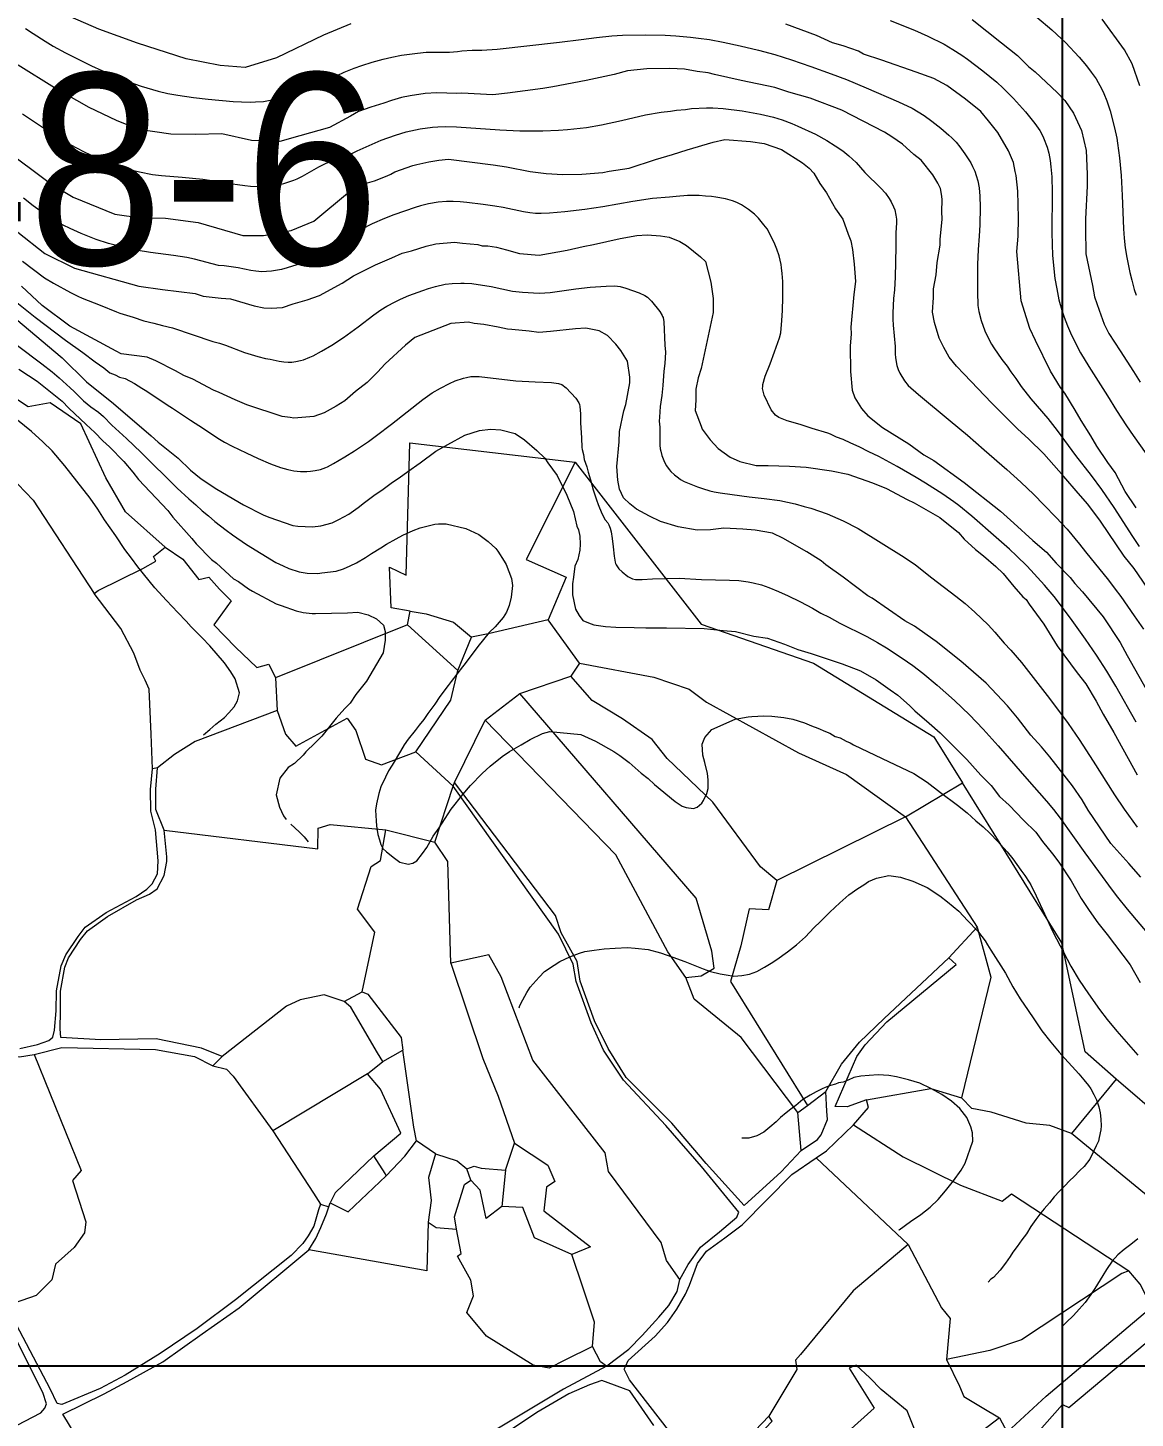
# Model space of a CAD drawing. Header units: metres. Extents: x 548946 to 557077, y 1838800 to 1845419.
# Drawn here: x 550568 to 551030, y 1842978 to 1843559 of the extents above; entities that cross this region are included whole.
import ezdxf
from ezdxf.enums import TextEntityAlignment as Align

# ---------------------------------------------------------------- set-up
doc = ezdxf.new("R2010")
doc.units = ezdxf.units.M
doc.header["$LTSCALE"] = 28
for name, color, linetype, lineweight in [('1', 7, 'Continuous', 13), ('10', 7, 'Continuous', 13), ('2', 7, 'Continuous', 13), ('55', 7, 'Continuous', 35), ('60', 7, 'Continuous', 25)]:
    doc.layers.add(name, color=color, linetype=linetype, lineweight=lineweight)

msp = doc.modelspace()

# ---------------------------------------------------------------- linework, layer by layer
at = {"layer": '1'}
for points in [[(550702.81, 1843560.65), (550691.33, 1843555.97), (550671.65, 1843546.38), (550658.66, 1843542.42), (550648.19, 1843543.19), (550633.96, 1843545.95), (550613.69, 1843552.5), (550597.52, 1843558.39), (550579.28, 1843566.36)], [(550903.94, 1843552.76), (550897.24, 1843555.81), (550884.51, 1843560.45)], [(550962.28, 1843562.49), (550974.58, 1843552.72), (550981.29, 1843547.38), (550985.87, 1843542.83), (550988.67, 1843540.61), (550997.79, 1843532), (551000.98, 1843528.55), (551004.62, 1843523.38), (551007.99, 1843516.14), (551009.96, 1843507.73), (551010.33, 1843497.86), (551010.4, 1843492.79), (551009.67, 1843479.23), (551009.63, 1843475.16), (551009.83, 1843464.52), (551012.6, 1843451.37), (551013.4, 1843446.63), (551015.31, 1843441), (551017.51, 1843435.16), (551019.47, 1843431.32), (551024.12, 1843423.97), (551029.67, 1843415.46), (551032.47, 1843410.95)], [(550989.32, 1843563.36), (550995.58, 1843558.1), (550999.69, 1843554.4), (551001.37, 1843552.78), (551007, 1843546.75), (551010.08, 1843543.04), (551012.09, 1843540.47), (551014.08, 1843537.63)], [(551032.29, 1843534.67), (551029.19, 1843543.97), (551026, 1843549.71), (551016.64, 1843562.61)], [(550566.78, 1843558.73), (550570.01, 1843556.63), (550575.11, 1843553.36), (550578.42, 1843551.34), (550583.53, 1843548.54), (550594.36, 1843543.1), (550598.77, 1843541.1), (550605.8, 1843538.08), (550609.96, 1843536.41), (550615.22, 1843534.59), (550622.2, 1843532.56), (550626.37, 1843531.58), (550630.46, 1843530.8), (550637, 1843529.87), (550643.11, 1843529.2), (550653.53, 1843528.23), (550657.13, 1843528.03), (550660.68, 1843527.97), (550662.92, 1843528.01), (550666.29, 1843528.26), (550668.39, 1843528.57), (550671.46, 1843529.15), (550673.28, 1843529.54), (550676.07, 1843530.32), (550685.69, 1843533.93), (550694.17, 1843537.65), (550699.9, 1843540.39), (550704.21, 1843542.13), (550707.31, 1843543.26), (550711.65, 1843544.64), (550716.3, 1843545.92), (550719.88, 1843546.74), (550723.93, 1843547.52), (550730.54, 1843548.42), (550734.19, 1843548.74), (550736.84, 1843548.83), (550743.96, 1843548.77), (550747.37, 1843549.03), (550749.12, 1843549.38), (550753.44, 1843549.64), (550757.47, 1843549.67), (550763.83, 1843550.02), (550789.97, 1843552.96), (550799, 1843554.05), (550805.35, 1843554.96), (550811.77, 1843555.63), (550816.21, 1843555.92), (550825.76, 1843556.1), (550834.06, 1843555.85), (550838.47, 1843555.56), (550844.64, 1843555.06), (550848.05, 1843554.69), (550852.61, 1843554.07), (550858.25, 1843552.97), (550865.38, 1843551.41), (550873.02, 1843549.59), (550879.87, 1843547.77), (550886.84, 1843545.62), (550894.98, 1843542.84), (550903.4, 1843539.79), (550909.88, 1843537.32), (550918.07, 1843533.88), (550931.57, 1843528.04), (550937.19, 1843525.44), (550942.28, 1843522.36), (550945.5, 1843520.02), (550949.28, 1843517.1)], [(551030.86, 1843358.43), (551026.27, 1843365.27), (551022.06, 1843373.17), (551019.04, 1843377.4), (551014.44, 1843384.24), (551011.92, 1843388.53), (551007.88, 1843394.93), (551005.36, 1843399.21), (551000.99, 1843406.33), (550999.2, 1843408.67), (550995.1, 1843415.57), (550988.82, 1843428.32), (550986.46, 1843433.38), (550982.85, 1843444.91), (550981, 1843465.54), (550981.54, 1843471.95), (550981.68, 1843479.59), (550981.42, 1843490.74), (550980.67, 1843497.26), (550980.22, 1843498.99), (550979.54, 1843502.72), (550977.46, 1843507.56), (550973.03, 1843515.19), (550969.17, 1843520.08), (550965.92, 1843524.03), (550959.49, 1843529.14), (550951.72, 1843534.85), (550946.3, 1843537.79), (550938.88, 1843540.5), (550924.59, 1843545.47), (550916.94, 1843547.9), (550914.77, 1843549.17), (550908.4, 1843551.49), (550903.94, 1843552.76)], [(550801.07, 1843536.92), (550787.14, 1843534.31), (550782.9, 1843533.57), (550768.13, 1843531.63), (550762.11, 1843530.94), (550749.06, 1843531.73), (550747.06, 1843531.5), (550738.64, 1843531.81), (550733.84, 1843531.52), (550727.6, 1843530.55), (550723.87, 1843529.87), (550719.69, 1843528.63), (550716.52, 1843527.5), (550711.11, 1843525.87), (550705.99, 1843524.01), (550702.65, 1843522.1), (550693.8, 1843517.28), (550681.47, 1843513.89), (550673.14, 1843511.42), (550661.28, 1843511.89), (550648.88, 1843514.62), (550637.88, 1843514.41), (550627.61, 1843514.55), (550614.14, 1843516.5), (550604.85, 1843520.27), (550593.41, 1843525.71), (550579.03, 1843533.9), (550563.83, 1843543.42)], [(551037.56, 1843322.1), (551029.94, 1843333.17), (551025.8, 1843338.28), (551015.99, 1843352.91), (551010.62, 1843359.92), (551006.53, 1843364.54), (551000.66, 1843371.49), (550992.21, 1843380.94), (550985.88, 1843387.33), (550981.35, 1843391.38), (550970.45, 1843402.33), (550958.92, 1843414.22), (550955.73, 1843417.67), (550952.77, 1843421.4), (550950.52, 1843425.46), (550948.56, 1843429.3), (550946.53, 1843435.93), (550945.79, 1843440.16), (550946.1, 1843446.3), (550946.2, 1843449.87), (550947.3, 1843455.83), (550947.73, 1843460.97), (550948.93, 1843468.22), (550948.92, 1843470.5), (550949.73, 1843478.98), (550949.61, 1843482.27), (550949.82, 1843487.12), (550949.64, 1843488.63), (550949.02, 1843491.86), (550948.01, 1843494.03), (550945.82, 1843497.59), (550941.06, 1843503.65), (550937.99, 1843506.1), (550933.18, 1843510.37), (550928.77, 1843513.42), (550925.75, 1843515.37), (550907.93, 1843524.51), (550894.65, 1843529.59), (550885.72, 1843532.13), (550879.91, 1843534), (550865.85, 1843536.97), (550854.64, 1843539.5), (550852.01, 1843540.21), (550847.39, 1843540.7), (550842.2, 1843541.63), (550836.06, 1843541.94), (550826.42, 1843541.86), (550818.39, 1843540.94), (550812.71, 1843539.53), (550801.07, 1843536.92)], [(551014.08, 1843537.63), (551016.51, 1843533.41), (551017.37, 1843531.54), (551018.58, 1843528.51), (551019.95, 1843524.27), (551021.72, 1843517.26), (551022.69, 1843512.81), (551023.05, 1843510.78), (551023.9, 1843504.7), (551024.58, 1843497.23), (551025.01, 1843488.95), (551025.49, 1843474.97), (551025.79, 1843471.08), (551026.25, 1843467.11), (551026.9, 1843463.02), (551028.22, 1843456.76), (551029, 1843453.49), (551030.04, 1843449.7), (551030.81, 1843447.32)], [(550565.54, 1843523.1), (550576.03, 1843516.02), (550580.46, 1843513.22), (550583.28, 1843511.54), (550587.88, 1843508.96), (550591.65, 1843506.99), (550595.2, 1843505.29), (550599.62, 1843503.4), (550605.84, 1843501.12), (550610.25, 1843499.79), (550614.44, 1843498.76), (550619.87, 1843497.71), (550623.62, 1843497.25), (550632.24, 1843496.63), (550640.89, 1843495.72), (550643.78, 1843495.33), (550650.31, 1843494.17), (550658.51, 1843493.06), (550660.84, 1843492.82), (550664.39, 1843492.75), (550669.87, 1843493.02), (550672.39, 1843493.32), (550674.74, 1843493.9), (550678.92, 1843495.26), (550680.39, 1843495.83), (550682.58, 1843496.97), (550689.33, 1843500.83), (550692.5, 1843502.42), (550694.23, 1843503.13), (550700.81, 1843505.4), (550705.46, 1843507.59), (550715.38, 1843511.97), (550721.45, 1843514.09), (550725.84, 1843515.47), (550727.77, 1843515.96), (550731.77, 1843516.75), (550736.93, 1843517.51), (550739.04, 1843517.67), (550742.47, 1843517.73), (550746.96, 1843517.58), (550765.06, 1843516.38), (550773.36, 1843515.98), (550782.97, 1843515.96), (550789.52, 1843516.21), (550793.31, 1843516.45), (550801.18, 1843517.31), (550807.48, 1843518.39), (550815.84, 1843520.25), (550825.84, 1843522.59), (550832.34, 1843523.68), (550836.26, 1843524.16), (550838.84, 1843524.57), (550842.58, 1843524.88), (550845.02, 1843525.2), (550851.37, 1843525.58), (550853.93, 1843525.55), (550858.24, 1843525.29), (550866.22, 1843524.28), (550873.94, 1843522.92), (550879.34, 1843521.62), (550882.9, 1843520.48), (550886.92, 1843518.98), (550889.55, 1843517.9), (550896.9, 1843514.48), (550901.63, 1843511.89), (550905.12, 1843509.72), (550908.33, 1843507.52), (550910.78, 1843505.52), (550913.86, 1843502.67), (550917.49, 1843498.58), (550924.16, 1843491.94), (550926.1, 1843489.84), (550927.61, 1843487.74), (550928.49, 1843486.28), (550929.51, 1843484.21), (550929.97, 1843482.91), (550930.47, 1843480.76), (550930.67, 1843479.03), (550930.68, 1843477.53), (550930.43, 1843473.26), (550930.45, 1843467.5), (550930.16, 1843454.78), (550929.82, 1843449.58), (550929.49, 1843445.87), (550929.17, 1843439.88)], [(550949.28, 1843517.1), (550952.62, 1843514.19), (550953.82, 1843513.03), (550955.57, 1843511.15), (550957.11, 1843509.29), (550959.25, 1843506.35), (550960.37, 1843504.66), (550961.7, 1843502.51), (550962.52, 1843500.98), (550963.38, 1843499.11), (550964.04, 1843497.33), (550964.67, 1843494.99), (550965.18, 1843492.07), (550965.48, 1843488.66), (550965.66, 1843483.99), (550965.54, 1843476.66), (550965.28, 1843472), (550964.81, 1843466.34), (550964.59, 1843460.14), (550964.53, 1843448.62), (550964.69, 1843442.92), (550965.08, 1843440.4), (550966.06, 1843436.68), (550967.66, 1843432.4), (550969.02, 1843429.4), (550970.42, 1843426.8), (550971.34, 1843425.29), (550974.75, 1843420.46), (550976.88, 1843417.62), (550978.46, 1843415.24), (550980.56, 1843412.43), (550982.84, 1843409.1), (550986.75, 1843404.05), (550993.96, 1843395.71), (550997.84, 1843390.81), (551005.54, 1843380.28), (551012, 1843371.92), (551016.31, 1843366.07), (551021.43, 1843358.57), (551029.34, 1843346.41), (551032.1, 1843342.31)], [(550881.56, 1843396.19), (550880.11, 1843397.16), (550878.36, 1843399.32), (550875.4, 1843405.56), (550874.79, 1843408.28), (550874.81, 1843409.12), (550874.9, 1843410), (550875.9, 1843413.49), (550877.94, 1843418.65), (550879.78, 1843423.65), (550881.79, 1843429.44), (550882.34, 1843431.59), (550882.87, 1843436.65), (550883.08, 1843440.93), (550883.23, 1843446.33), (550883.16, 1843453.03), (550882.95, 1843456.36), (550882.73, 1843458.74), (550882.52, 1843460.07), (550881.71, 1843463.68), (550880.75, 1843466.48), (550879.58, 1843469.32), (550876.62, 1843475), (550875.33, 1843476.71), (550873.03, 1843479.5), (550871.45, 1843481.14), (550868.83, 1843483.1), (550865.9, 1843485.01), (550864.02, 1843485.97), (550862.13, 1843486.73), (550859.3, 1843487.49), (550855.26, 1843488.25), (550853.41, 1843488.49), (550850.92, 1843488.65), (550848.25, 1843488.98), (550843.38, 1843488.94), (550838.72, 1843488.45), (550835.87, 1843488.29), (550828.84, 1843487.67), (550820.62, 1843486.38), (550807.99, 1843484.18), (550800.52, 1843483.08), (550792.16, 1843482.16), (550785.77, 1843481.59), (550782.26, 1843481.42), (550779.85, 1843481.44), (550777.5, 1843481.67), (550774.85, 1843482.12), (550766.41, 1843483.88), (550762.97, 1843484.47), (550757.99, 1843485.17), (550751.15, 1843486), (550748.38, 1843486.26), (550745.49, 1843486.41), (550742.75, 1843486.37), (550739.23, 1843486.12), (550735.14, 1843485.45), (550731.86, 1843484.59), (550729.67, 1843483.9), (550720.72, 1843480.8), (550716.8, 1843479.35), (550711.69, 1843477.1), (550707.11, 1843474.69), (550700.05, 1843470.3), (550696.76, 1843468.05), (550693.5, 1843466.03), (550690.13, 1843464.2), (550686.91, 1843462.68), (550680.17, 1843460.02), (550676.18, 1843458.72), (550673.76, 1843458.05), (550672.07, 1843457.67), (550669.57, 1843457.31), (550667.57, 1843457.13), (550665.58, 1843457.1), (550663.02, 1843457.3), (550660.95, 1843457.64), (550655.71, 1843458.72), (550649.81, 1843459.52), (550647.45, 1843459.72), (550637.44, 1843462.34), (550634.3, 1843462.98), (550628.61, 1843463.89), (550619.1, 1843465.16), (550613.05, 1843466.15), (550609.5, 1843466.89), (550604.85, 1843468.03), (550601.55, 1843468.94), (550596.38, 1843470.59), (550590.09, 1843473.04), (550585.45, 1843475.09), (550582.63, 1843476.47), (550578.67, 1843478.74), (550574.97, 1843481.16), (550570.1, 1843484.57), (550565.99, 1843487.79)], [(550563.64, 1843473.57), (550574.98, 1843464.74), (550587.29, 1843458.63), (550614.17, 1843451.09), (550624.08, 1843449.61), (550637.78, 1843447.94), (550641.13, 1843446.94), (550648.6, 1843446.04), (550652.44, 1843445.72), (550662.43, 1843442.8), (550666.34, 1843441.97), (550669.41, 1843441.82), (550674.2, 1843442.11), (550678.6, 1843443.63), (550684.5, 1843445.32), (550689.63, 1843447.18), (550699.2, 1843452.34), (550703.93, 1843455.42), (550713.06, 1843460.03), (550719.85, 1843462.84), (550724.19, 1843464.86), (550728.15, 1843465.82), (550734.28, 1843467.79), (550738.23, 1843468.75), (550746.03, 1843469.39), (550749.38, 1843469.01), (550755.79, 1843468.47), (550757.64, 1843467.92), (550759.92, 1843467.93), (550763.55, 1843467.33), (550767.73, 1843466.28), (550773.26, 1843464.63), (550781.46, 1843464.04), (550793.16, 1843466.14), (550799.84, 1843467.67), (550804.08, 1843468.41), (550815.22, 1843470.96), (550822.19, 1843472.26)], [(550822.19, 1843472.26), (550826.48, 1843472.5), (550832.11, 1843472.13), (550835.74, 1843471.53), (550840.26, 1843469.76), (550843, 1843468.04), (550848.87, 1843463.37), (550850.88, 1843461.32), (550853.14, 1843452.68), (550854.17, 1843445.94), (550854.07, 1843440.08), (550849.13, 1843416.65), (550847.81, 1843412.69), (550846.82, 1843408), (550846.83, 1843403.43), (550846.57, 1843399.08), (550849.1, 1843392.51), (550849.49, 1843391.28), (550852.8, 1843386.83), (550856.27, 1843383.17), (550861.24, 1843379.67), (550865.26, 1843377.84), (550872.07, 1843376.08), (550877.14, 1843376.15), (550886.06, 1843375.9), (550892.98, 1843375.42), (550903.58, 1843373.84), (550910.33, 1843372.58), (550920.66, 1843368.94), (550926.52, 1843366.56), (550935.17, 1843361.96), (550938.13, 1843360.52), (550948.75, 1843354.37), (550956.57, 1843348.15), (550958.93, 1843345.37), (550963.73, 1843341.09), (550967.09, 1843338.42), (550972.18, 1843333.92), (550975.31, 1843330.98), (550979.73, 1843325.64), (550983.54, 1843321.25), (550984.93, 1843320.14), (550986.17, 1843318.25), (550992.22, 1843309.79), (550997.82, 1843300.78), (551006.22, 1843289.54), (551009.81, 1843284.87), (551014.18, 1843277.75), (551017.1, 1843272.24), (551021.53, 1843264.62), (551031.17, 1843246.92)], [(550565.62, 1843461.45), (550574.82, 1843454.53), (550578.6, 1843452.25), (550585.71, 1843448.36), (550588.75, 1843446.82), (550590.51, 1843446.03), (550598.05, 1843443.1), (550604.8, 1843440.3), (550606.31, 1843439.76), (550611.83, 1843438.13)], [(550777.21, 1843432.3), (550770.02, 1843433.01), (550768.23, 1843433.05), (550764.33, 1843433.88), (550758.36, 1843434.97), (550754.23, 1843435.52), (550751.89, 1843436.01), (550744.59, 1843435.43), (550729.49, 1843429.64), (550725.55, 1843426.39), (550717.04, 1843418.56), (550713.88, 1843415.15), (550709.54, 1843410.84), (550704.65, 1843406.98), (550700.25, 1843403.17), (550696.69, 1843400.98), (550691.68, 1843398.12), (550687.29, 1843396.6), (550678.98, 1843395.91), (550677.42, 1843396.24), (550674.07, 1843396.62), (550659.28, 1843401.53), (550654.48, 1843403.52), (550647.78, 1843406.57), (550645.38, 1843407.56), (550636.72, 1843412.16), (550632.98, 1843413.76), (550629.46, 1843415.65), (550621.36, 1843419.8), (550617.62, 1843421.41), (550606.76, 1843422.76), (550604.72, 1843423.95), (550585.39, 1843434.37), (550573.82, 1843442.91), (550565.15, 1843451.04)], [(550611.83, 1843438.13), (550616.34, 1843436.56), (550620.44, 1843435.66), (550624.04, 1843434.64), (550628.27, 1843433.68), (550645.11, 1843427.89), (550647.93, 1843427.18), (550650.45, 1843426.34), (550658.38, 1843423.4), (550662.53, 1843422.03), (550663.85, 1843421.67), (550667.11, 1843420.88), (550669, 1843420.54), (550672.76, 1843419.69), (550674.71, 1843419.39), (550676.52, 1843419.3), (550678.13, 1843419.35), (550679.75, 1843419.54), (550681.71, 1843419.94), (550682.93, 1843420.3), (550685.68, 1843421.33), (550687.05, 1843422), (550690.44, 1843423.88), (550694.77, 1843426.47), (550699.62, 1843429.63), (550705.78, 1843434.12), (550712.33, 1843439.06), (550715.25, 1843441.11), (550717.79, 1843442.72), (550721.21, 1843444.56), (550723.57, 1843445.67), (550727.05, 1843447.13), (550732.85, 1843449.26), (550735.23, 1843450.07), (550738.06, 1843450.89), (550742.12, 1843451.85), (550745.07, 1843452.2), (550748.64, 1843452.35), (550750.12, 1843452.37), (550753.34, 1843452.21), (550761.37, 1843450.97), (550770.28, 1843448.95), (550774.53, 1843448.5), (550781.39, 1843448.13), (550783.76, 1843448.21), (550786, 1843448.42), (550796.8, 1843449.93), (550802.74, 1843450.63), (550809.38, 1843451.07), (550813, 1843451.14), (550815.31, 1843450.92), (550817.63, 1843450.25), (550823.2, 1843448.24), (550825.53, 1843447.16), (550826.65, 1843446.4), (550828.35, 1843444.72), (550831.81, 1843440.41), (550832.81, 1843438.84), (550833.01, 1843438.39), (550833.18, 1843437.93), (550833.52, 1843436.2), (550833.93, 1843426.35), (550834.18, 1843423.47), (550833.88, 1843418.78), (550833.48, 1843415.6)], [(550562.8, 1843437.46), (550582.1, 1843421.07), (550592.3, 1843411.06), (550603.58, 1843402.01), (550619.35, 1843388.57), (550622.2, 1843385.85), (550630.58, 1843379.19), (550635.73, 1843374.19), (550640.2, 1843370.63), (550646.8, 1843366.31), (550657.97, 1843359.71), (550666.07, 1843355.55), (550668.47, 1843354.56), (550678.51, 1843351.13), (550680.58, 1843350.86), (550686.71, 1843350.55), (550690.22, 1843350.95), (550694.9, 1843352.25), (550697.8, 1843353.6), (550701.86, 1843355.84), (550705.87, 1843358.58), (550708.42, 1843360.66), (550712.87, 1843363.96), (550715.71, 1843365.81), (550720.16, 1843369.11), (550723, 1843370.96), (550726.5, 1843373.65), (550731.67, 1843377.29), (550738.24, 1843382.11), (550743.25, 1843384.97), (550750.43, 1843388.84), (550756.55, 1843390.81), (550761.07, 1843391.33), (550765.42, 1843391.06), (550771.44, 1843389.46), (550775.3, 1843386.86), (550780.39, 1843382.36), (550783.8, 1843379.19), (550785.03, 1843377.3), (550788.95, 1843371.9), (550792.94, 1843363.72), (550795.75, 1843356.93), (550797.22, 1843350.74), (550797.89, 1843349.3), (550798.46, 1843346.57)], [(550929.17, 1843439.88), (550929.16, 1843437.21), (550929.27, 1843434.77), (550930.12, 1843425.83), (550930.18, 1843422.85), (550930.32, 1843421.15), (550930.87, 1843417.96), (550931.37, 1843416.2), (550932.07, 1843414.65), (550934.06, 1843411.52), (550935.64, 1843409.59), (550939.89, 1843405.77), (550953.06, 1843394.81), (550960.32, 1843388.87), (550967.32, 1843382.62), (550976.84, 1843374.49), (550982.68, 1843369.18), (550988.05, 1843364.02), (550992.23, 1843359.75), (550997.39, 1843354.38), (551001.96, 1843349.48), (551007.12, 1843343.32), (551009.62, 1843340.11), (551019.22, 1843328.2), (551022.09, 1843324.53), (551024.39, 1843321.43), (551030.03, 1843313.39), (551033.82, 1843307.73)], [(551032.76, 1843204.16), (551027.78, 1843209.94), (551020.23, 1843218.22), (551010.76, 1843232.13), (551008.24, 1843236.42), (551004.26, 1843242.31), (550994.74, 1843254.44), (550991.21, 1843258.61), (550986.85, 1843263.44), (550981.19, 1843270.67), (550977.05, 1843275.79), (550970.39, 1843282.9), (550968.1, 1843285.18), (550957.64, 1843294.4), (550947.3, 1843302.62), (550943.45, 1843305.23), (550938.19, 1843308.95), (550934.12, 1843311.27), (550920.59, 1843320.65), (550918.69, 1843321.71), (550908.41, 1843329.42), (550901.2, 1843334.69), (550899.24, 1843336.25), (550893.21, 1843340.13), (550889.13, 1843342.46), (550883.43, 1843345.62), (550878.85, 1843347.89), (550871.6, 1843349.09), (550866.47, 1843349.52), (550858.55, 1843349.89), (550853.03, 1843349.26), (550847.46, 1843349.13), (550839.43, 1843350.49), (550832.06, 1843352.7), (550827.48, 1843354.97), (550822.06, 1843357.91), (550819.27, 1843360.13), (550816.69, 1843362.63), (550815.01, 1843366.25), (550814.33, 1843369.98), (550813.92, 1843375.78), (550814.78, 1843386.04), (550815.04, 1843390.39), (550816.85, 1843398.98), (550817.57, 1843401.6), (550819.32, 1843410.7), (550819.32, 1843412.98), (550818.29, 1843419.73), (550815.49, 1843424.23), (550813.42, 1843426.79), (550809.95, 1843430.46), (550806.43, 1843432.34), (550800.96, 1843433.5), (550796.67, 1843433.26), (550786.13, 1843432.05), (550781.34, 1843431.76), (550777.21, 1843432.3)], [(550563.46, 1843426.28), (550573.68, 1843418.58), (550577.92, 1843415.23), (550580.9, 1843412.7), (550585.49, 1843408.51), (550587.13, 1843406.98), (550591.01, 1843403.12), (550594.08, 1843400.59), (550597.31, 1843398.39), (550599.48, 1843396.64)], [(550564, 1843416.36), (550568.14, 1843413.79), (550571.66, 1843411.35), (550582.13, 1843403.01), (550584.9, 1843400.08), (550592.17, 1843393.2), (550595.78, 1843389.96), (550599.21, 1843386.5), (550601.93, 1843383.97), (550607.91, 1843377.75), (550611.65, 1843373.31), (550614.02, 1843370.34), (550626.24, 1843357.33), (550628.38, 1843354.53), (550636.27, 1843345.69), (550638.15, 1843343.47)], [(550833.48, 1843415.6), (550833.06, 1843409.55), (550832.62, 1843405.33), (550832, 1843400.76), (550831.66, 1843396.39), (550831.62, 1843394.69), (550831.77, 1843392.14), (550831.9, 1843384.6), (550832.03, 1843383.09), (550832.21, 1843382.16), (550832.73, 1843380.31), (550833.84, 1843377.49), (550834.66, 1843375.93), (550835.68, 1843374.48), (550836.39, 1843373.68), (550837.92, 1843372.23), (550839.57, 1843370.94), (550840.45, 1843370.35), (550841.95, 1843369.52), (550843.46, 1843368.84), (550847.53, 1843367.21), (550849.65, 1843366.49), (550852.72, 1843365.58), (550854.53, 1843365.14), (550857.05, 1843364.7), (550866.09, 1843363.5), (550869.1, 1843363.03), (550875.39, 1843362.36), (550882.02, 1843361.5), (550888.44, 1843360.08), (550892.08, 1843358.97), (550894.91, 1843358.25), (550901.71, 1843355.92), (550908.46, 1843353.05), (550914.66, 1843349.82), (550933.92, 1843337.78), (550938.67, 1843334.6), (550945.51, 1843329.22), (550955.44, 1843321.61), (550959.34, 1843318.46), (550963.46, 1843314.82), (550968.93, 1843309.53), (550971.72, 1843306.51), (550975.73, 1843301.94), (550978.5, 1843298.96), (550982.89, 1843293.89), (550993.67, 1843280.12), (550998.39, 1843273.83), (551002.36, 1843268.3), (551006.97, 1843261.61), (551012.87, 1843252.62), (551021.71, 1843238.58), (551025.75, 1843232.59), (551031.21, 1843225.06)], [(550599.48, 1843396.64), (550602.97, 1843392.92), (550609.01, 1843387.39), (550615.2, 1843381.51), (550630.18, 1843366.7), (550635.07, 1843362.16), (550638, 1843359.64), (550640.61, 1843357.24), (550643.25, 1843355.1), (550645.96, 1843352.77), (550650.64, 1843349.14), (550653.38, 1843347.14), (550659.19, 1843343.16), (550671.49, 1843335.55), (550674.55, 1843334.26), (550676.84, 1843333.13), (550681.19, 1843331.73), (550684.56, 1843331.11), (550689.01, 1843330.99), (550690.62, 1843331.3), (550696.63, 1843332), (550699.68, 1843332.99), (550702.46, 1843334.2), (550705.1, 1843335.52), (550708.9, 1843337.73), (550711.36, 1843339.42), (550715.28, 1843341.77), (550717.63, 1843343.31), (550721.68, 1843345.56), (550724.43, 1843347.02), (550728.76, 1843349.04), (550731.68, 1843350.14), (550737.85, 1843351.62), (550739.35, 1843351.8), (550742.52, 1843351.78), (550750.74, 1843349.82), (550756.23, 1843347.29), (550760.11, 1843344.44), (550763.38, 1843341.4), (550764.14, 1843340.34), (550766.77, 1843336.21), (550767.7, 1843334.8), (550769.9, 1843328.96), (550770.25, 1843325.96), (550769.8, 1843321.09), (550768.92, 1843317.69), (550767.85, 1843314.9), (550766.33, 1843312.7), (550762.99, 1843308.76), (550760.61, 1843306.33), (550755.82, 1843300.57), (550750.57, 1843293.37), (550749.46, 1843291.97), (550744.71, 1843285.97), (550743.38, 1843284.29), (550739.87, 1843279.57), (550737.83, 1843276.42), (550734.98, 1843272.54), (550733.24, 1843270.05), (550731.36, 1843267.68), (550729.59, 1843265.44), (550726.71, 1843261.81), (550725.08, 1843259.47), (550723.48, 1843256.87), (550719.98, 1843251.01)], [(550641.2, 1843263.57), (550643.92, 1843265.81), (550646.4, 1843268.02), (550649.92, 1843270.86), (550651.82, 1843272.8), (550653.96, 1843275.28), (550655.4, 1843277.78), (550656.22, 1843281.11), (550654.42, 1843287.08), (550652.56, 1843290.01), (550650.01, 1843293.66), (550643.81, 1843300.75), (550640.69, 1843304.13), (550636, 1843308.76), (550634.01, 1843311.06), (550630.54, 1843314.71), (550625.81, 1843319.73), (550622.57, 1843323.2), (550620.93, 1843325.04), (550613.84, 1843333.74), (550611.09, 1843337.37), (550608.34, 1843341.01), (550604.53, 1843346.74), (550599.9, 1843353.5), (550597.06, 1843357.93), (550593.9, 1843362.43), (550588.31, 1843369.58), (550583.21, 1843375.98), (550578.02, 1843382.27), (550574.13, 1843386.07), (550569.29, 1843390.27), (550563.46, 1843395.07)], [(551030.85, 1843268.88), (551022.36, 1843283.98), (551018.6, 1843290.27), (551014.24, 1843296.97), (551009.63, 1843303.65), (551003.41, 1843312.35), (550996.54, 1843321.39), (550994.1, 1843324.39), (550992.53, 1843326.21), (550985.26, 1843334.09), (550980.9, 1843338.45), (550977.94, 1843341.18), (550972.39, 1843346.07), (550962.11, 1843354.97), (550956.76, 1843359.4), (550954.7, 1843360.96), (550950.04, 1843364.15), (550942.76, 1843368.82), (550938.97, 1843371.09), (550931, 1843375.67), (550923.3, 1843379.85), (550919.15, 1843381.85), (550915.06, 1843384), (550911.59, 1843385.42), (550908.42, 1843386.99), (550905.62, 1843388), (550903.1, 1843389.27), (550902.08, 1843389.63), (550895.52, 1843391.54), (550890.51, 1843393.27), (550885.05, 1843394.84), (550881.56, 1843396.19)], [(550798.46, 1843346.57), (550798.58, 1843343.28), (550798.37, 1843340.71), (550797.54, 1843336.81), (550796.32, 1843334.13), (550795.84, 1843329.5), (550795.4, 1843326.65), (550795.42, 1843322.08), (550796.61, 1843316.12), (550798.18, 1843313.5), (550799.69, 1843311.39), (550802.09, 1843310.39), (550804.21, 1843309.62), (550809.12, 1843308.91), (550813.47, 1843308.65), (550821.11, 1843308.5), (550825.96, 1843308.3), (550834.6, 1843308.27), (550850.38, 1843308.04), (550858.36, 1843307.18), (550863.49, 1843306.75), (550871.08, 1843304.82), (550876.77, 1843303.95), (550883.91, 1843301.46), (550889.49, 1843299.31), (550895.02, 1843297.65), (550907.97, 1843293.29), (550915.67, 1843290.36), (550922.21, 1843286.54), (550928.02, 1843282.37), (550931.32, 1843280.21), (550936.13, 1843275.93), (550938.42, 1843273.65), (550944.35, 1843268.49), (550948.88, 1843264.43), (550960.06, 1843253.26), (550965.88, 1843246.81), (550970.19, 1843242.48), (550973.78, 1843237.81), (550977.75, 1843234.2), (550983.79, 1843228.03), (550988.93, 1843223.03), (550991.68, 1843219.02), (550995.82, 1843213.91), (550998.51, 1843210.4), (551003.72, 1843202.61), (551007.87, 1843195.21), (551011.23, 1843190.26), (551014.87, 1843185.09), (551018.74, 1843180.19), (551028.31, 1843167.57), (551032.46, 1843160.17)], [(550638.15, 1843343.47), (550644.57, 1843336.9), (550646.57, 1843335.31), (550653.8, 1843328.83), (550655.76, 1843327.63), (550659.95, 1843324.66), (550661.68, 1843323.64), (550671.62, 1843318.28), (550673.71, 1843317.7), (550679.85, 1843315.36), (550682.88, 1843314.77), (550686.62, 1843314.34), (550688.03, 1843314.27), (550701.33, 1843314.64), (550705.73, 1843314.85), (550709.93, 1843313.81), (550713.49, 1843312.15), (550716.42, 1843309.45), (550717.05, 1843306.76), (550717.05, 1843303.23), (550716.21, 1843297.84), (550709.34, 1843286.06), (550704.9, 1843280.47), (550702.51, 1843276.89), (550700.23, 1843274.6), (550696.62, 1843270.63), (550690.62, 1843263.08), (550687.9, 1843260.23), (550684.01, 1843256.48), (550682.9, 1843255.08), (550679.23, 1843251.61), (550676.62, 1843250.04), (550673.06, 1843245.57), (550671.58, 1843238.54), (550672.94, 1843233.36), (550674.62, 1843229.74), (550675.8, 1843228.21)], [(550719.98, 1843251.01), (550718.49, 1843248.56), (550717.28, 1843245.88), (550715.32, 1843241.97), (550714.39, 1843239.08), (550713.49, 1843234.79), (550713.03, 1843232.2), (550713.3, 1843227.66), (550713.54, 1843225.66), (550714.08, 1843222.05), (550714.73, 1843219.71), (550715.33, 1843217.88), (550716.17, 1843216.08), (550717.6, 1843214.72), (550720.95, 1843212.07), (550723.29, 1843210.44), (550726.69, 1843209.56), (550728.66, 1843210.04), (550730.33, 1843211), (550732.76, 1843214.07), (550734.5, 1843216.56), (550737.12, 1843221.3), (550739.64, 1843224.76), (550743.39, 1843230.65), (550744.69, 1843232.58), (550749.56, 1843238.72), (550752.79, 1843242.52), (550757.67, 1843247.52), (550760.99, 1843250.57), (550765.98, 1843254.58), (550769.03, 1843256.71), (550773.91, 1843259.43), (550777.71, 1843261.65), (550782.87, 1843264.15), (550785.82, 1843265), (550798.9, 1843263.72), (550804.93, 1843261), (550812.65, 1843256.7), (550815.14, 1843254.96), (550819.02, 1843252.11), (550824.1, 1843247.63), (550826.9, 1843245.42), (550829.61, 1843242.81), (550838.3, 1843235.71), (550841.17, 1843233.88), (550842.9, 1843233.2), (550845.85, 1843232.91), (550847.43, 1843233.47), (550849.4, 1843235.09), (550850.04, 1843236.18), (550851.47, 1843239.14), (550851.99, 1843241.23), (550852.08, 1843244.79), (550851.76, 1843247.54), (550850.6, 1843252.1), (550849.86, 1843255.18), (550849.59, 1843259.72), (550850.66, 1843262.5), (550853.56, 1843265.88), (550863.33, 1843270.19), (550868.67, 1843271.19), (550870.31, 1843271.25), (550875.35, 1843271.58), (550878.66, 1843271.46), (550883.67, 1843270.9)], [(550883.67, 1843270.9), (550887.43, 1843270.2), (550892.31, 1843268.61), (550895.23, 1843267.42), (550897.88, 1843266.46), (550901.09, 1843265.06), (550902.81, 1843264.37), (550905.13, 1843262.99), (550907.11, 1843262.34), (550909.68, 1843260.98), (550911.4, 1843260.3), (550912.77, 1843259.44), (550924.7, 1843253.68), (550937.88, 1843247.47), (550943.51, 1843243.91), (550949.04, 1843239.52), (550956.24, 1843234.3), (550960.25, 1843230.99), (550963.84, 1843227.76), (550966.91, 1843225.15), (550969.81, 1843222.47), (550972.93, 1843219.24), (550976.87, 1843214.8), (550979.25, 1843211.76), (550982.67, 1843207.11), (550984.31, 1843204.8), (550986.07, 1843202.11), (550986.76, 1843200.91), (550989.09, 1843196.37), (550996.06, 1843181.33), (551003.51, 1843167.04), (551007, 1843161.19), (551010.91, 1843155.37), (551015.49, 1843148.86), (551018.68, 1843144.7), (551022.72, 1843139.9), (551031.52, 1843129.76)], [(550677.7, 1843226.26), (550681.22, 1843223.13), (550683.24, 1843221.07), (550684.89, 1843218.91)], [(550866.14, 1843163.14), (550869.23, 1843163.65), (550872.37, 1843164.8), (550875.55, 1843166.59), (550878.38, 1843168.2), (550880.71, 1843169.75), (550885.23, 1843172.97), (550888.89, 1843175.95), (550892.64, 1843179.31), (550896.21, 1843183.04), (550898.91, 1843185.65), (550902.84, 1843189.55), (550907.02, 1843193.47), (550910.76, 1843196.84), (550914.59, 1843199.47), (550917.06, 1843200.91), (550919.03, 1843202.29), (550922.39, 1843203.72), (550927.54, 1843204.87), (550932.42, 1843204.21), (550937.56, 1843202.46), (550943.57, 1843199.8), (550948.78, 1843196.42), (550952, 1843193.92), (550956.78, 1843189.97), (550960.57, 1843185.9), (550964.49, 1843181.73), (550967.78, 1843177.6), (550968.75, 1843175.95), (550970.16, 1843173.73), (550976.29, 1843164.02), (550979.27, 1843158.34), (550982.3, 1843153.29), (550985.68, 1843148.42), (550988.13, 1843144.94), (550991.41, 1843139.92), (550995.15, 1843135.22), (550998.69, 1843131.12), (551000.91, 1843128.49), (551004.11, 1843125.11), (551006.89, 1843122.05), (551008.97, 1843119.53), (551010.91, 1843117.13), (551011.84, 1843115.73), (551013.14, 1843113.37), (551014.31, 1843111.12), (551015.18, 1843108.2), (551015.73, 1843105.75), (551016.08, 1843103.01), (551016.17, 1843100.25), (551016, 1843098.59), (551015.38, 1843095.48), (551015.06, 1843093.93), (551014.18, 1843091.93), (551013.19, 1843089.78), (551011.46, 1843086.42), (551009.07, 1843083.34), (551007.27, 1843081.6), (551004.81, 1843079.03), (551003.12, 1843077.43), (551000.89, 1843075.13), (550998.76, 1843072.97), (550996.52, 1843070.67), (550994.57, 1843068.16), (550992.36, 1843065.61)], [(550773.1, 1843149.53), (550773.36, 1843150.55), (550774.57, 1843152.97), (550776.21, 1843155.95), (550777.7, 1843158.15), (550781.46, 1843162.41), (550783.7, 1843164.71), (550787.64, 1843167.47), (550790.11, 1843168.91), (550794.29, 1843170.82), (550798.25, 1843172.45), (550800.56, 1843173.12), (550804.4, 1843173.72), (550808.62, 1843174.25), (550813.12, 1843174.56), (550818.26, 1843174.82), (550821.58, 1843174.48), (550826.96, 1843173.89), (550832.17, 1843172.52), (550837.31, 1843170.77), (550842.34, 1843168.87), (550845.79, 1843167.54), (550849.9, 1843165.91), (550853.07, 1843164.79), (550856.98, 1843163.76), (550859.56, 1843163.33), (550862.77, 1843162.85), (550866.14, 1843163.14)], [(550931.75, 1843056.77), (550931.82, 1843056.82), (550936.56, 1843060.32), (550940.86, 1843063.25), (550944.77, 1843066.26), (550948.16, 1843069.46), (550951.23, 1843073.12), (550954.49, 1843077.32), (550957.72, 1843081.76), (550959.37, 1843084.74), (550962.65, 1843093.85), (550962.46, 1843097.36), (550961.76, 1843099.92), (550960.03, 1843103.74), (550957.15, 1843107.55), (550953.74, 1843110.65), (550949.61, 1843113.42), (550945.01, 1843115.87), (550940.45, 1843118.08), (550935.73, 1843119.51), (550930.65, 1843120.76), (550927.44, 1843121.25), (550922.98, 1843121.57), (550919.22, 1843121.36), (550915.85, 1843121.06), (550912.9, 1843120.44), (550910.51, 1843119.39), (550908.48, 1843118.5), (550906.49, 1843118.25), (550905.17, 1843117.71), (550903.11, 1843117.07), (550900.93, 1843116.3)], [(550900.93, 1843116.3), (550899.61, 1843115.75), (550897.11, 1843114.56), (550894.64, 1843113.11), (550891.6, 1843111.22), (550888.62, 1843108.83), (550886.54, 1843107.31), (550884.6, 1843105.68), (550882.19, 1843103.74), (550880.39, 1843102), (550877.76, 1843099.78), (550875.25, 1843097.7), (550872.42, 1843096.09), (550869.01, 1843095.15), (550866.1, 1843095.17), (550866.05, 1843095.18)], [(550992.36, 1843065.61), (550991.06, 1843063.94), (550988.88, 1843061.14), (550986.85, 1843058.24), (550984.95, 1843055.23), (550983, 1843052.71), (550981.07, 1843049.95), (550979.36, 1843047.46), (550978.2, 1843045.68), (550976.27, 1843042.92), (550973.99, 1843039.98), (550971.21, 1843036.99), (550970.17, 1843036.22), (550968.94, 1843035.03)], [(551025.77, 1843048.59), (551023.15, 1843046.37), (551020.83, 1843043.69), (551018.36, 1843040.22), (551016.9, 1843037.77), (551013.55, 1843032.31), (551011.84, 1843029.82), (551009.48, 1843026.5), (551007.06, 1843023.67), (551004.6, 1843021.1), (551001.58, 1843018.07), (551000.17, 1843016.77)], [(551031.52, 1843053.09), (551028.53, 1843050.7), (551025.77, 1843048.59)]]:
    msp.add_lwpolyline(points, dxfattribs=at)
at = {"layer": '10'}
for p, q in [((550726.43, 1843309.53), (550727.58, 1843315.3)), ((550726.43, 1843309.53), (550671.27, 1843287.5)), ((550747.52, 1843290.47), (550726.43, 1843309.53)), ((550798.22, 1843293.59), (550785.14, 1843311.73)), ((550747.52, 1843290.47), (550753.13, 1843304.41)), ((550798.22, 1843293.59), (550794.66, 1843288.15)), ((550671.27, 1843287.5), (550672.02, 1843273.84)), ((550773.35, 1843280.95), (550794.66, 1843288.15)), ((550758.82, 1843269.77), (550773.35, 1843280.95)), ((550746.03, 1843243.66), (550758.82, 1843269.77)), ((550745.45, 1843242.24), (550729.84, 1843256.59)), ((550621.92, 1843249.79), (550619.84, 1843249.36)), ((550737.81, 1843218.72), (550745.45, 1843242.24)), ((550745.45, 1843242.24), (550746.03, 1843243.66)), ((550934.53, 1843229.4), (550958.23, 1843243.57)), ((550934.53, 1843229.4), (550880.76, 1843202.76)), ((550934.53, 1843229.4), (550964.4, 1843183.24)), ((550717.43, 1843223.98), (550737.81, 1843218.72)), ((550952.63, 1843170.44), (550964.4, 1843183.24)), ((550700.02, 1843152.2), (550707.51, 1843156.28)), ((550716.07, 1843127.19), (550724.44, 1843131.9)), ((550648.97, 1843129.26), (550645.13, 1843125.36)), ((550709.74, 1843122.07), (550716.07, 1843127.19)), ((550709.74, 1843122.07), (550670.21, 1843098.24)), ((551022.46, 1843119.8), (551003.77, 1843097.09)), ((551045.47, 1843099.91), (551022.46, 1843119.8)), ((550893.47, 1843108.81), (550901.12, 1843114.59)), ((550889.48, 1843105.8), (550893.47, 1843108.81)), ((550890.83, 1843089.93), (550889.48, 1843105.8)), ((550738.12, 1843088.58), (550730.15, 1843094)), ((550767.34, 1843081.8), (550771.07, 1843093.07)), ((550935.52, 1843050.65), (550897.08, 1843086.95)), ((550752.88, 1843077.63), (550751.24, 1843082.38)), ((550767.34, 1843081.8), (550765.81, 1843066.61)), ((550690.03, 1843067.53), (550693.57, 1843066.42)), ((550693.57, 1843066.42), (550694.16, 1843068.15)), ((550809.54, 1842999.89), (550809.68, 1843000))]:
    msp.add_line(p, q, dxfattribs=at)
for points in [[(550625.14, 1843342.06), (550608.63, 1843356.71), (550600.38, 1843370.92), (550590.03, 1843393.58), (550577.19, 1843402.33), (550567.92, 1843400.61), (550552.63, 1843410.73)], [(550727.58, 1843315.3), (550719.57, 1843316.62), (550718.9, 1843333.62), (550725.86, 1843330.38), (550727.38, 1843385.65), (550796.53, 1843377.46)], [(550796.53, 1843377.46), (550776.02, 1843336.91), (550792.75, 1843329.49), (550785.14, 1843311.73)], [(550796.53, 1843377.46), (550849.09, 1843309.88), (550896.08, 1843293.63), (550946.31, 1843262.76), (550958.23, 1843243.57)], [(550563.71, 1843368.36), (550570.08, 1843361.68), (550595.57, 1843322.71)], [(550595.57, 1843322.71), (550597.27, 1843323.85), (550615.82, 1843333.09), (550621.34, 1843336.19), (550620.25, 1843338.14), (550625.14, 1843342.06)], [(550625.14, 1843342.06), (550632.55, 1843336.95), (550639.31, 1843328.45), (550643.43, 1843329.48), (550647.94, 1843324.47), (550652.74, 1843319.62), (550645.49, 1843309.6), (550654.56, 1843300.26), (550663.45, 1843291.72), (550668.44, 1843293.1), (550671.27, 1843287.5)], [(550619.84, 1843249.36), (550619.28, 1843263.86), (550618.51, 1843282.73), (550616.86, 1843286.5), (550614.77, 1843290.62), (550612.07, 1843297.68), (550606.74, 1843307.99), (550595.57, 1843322.71)], [(550727.58, 1843315.3), (550734.24, 1843314.23), (550745.62, 1843310.67), (550753.13, 1843304.41)], [(550785.14, 1843311.73), (550760.07, 1843305.83), (550753.13, 1843304.41)], [(550798.22, 1843293.59), (550829.38, 1843287.76), (550844.04, 1843282.73), (550851.33, 1843277.28), (550889.82, 1843256.17), (550909.86, 1843247.06), (550934.53, 1843229.4)], [(550729.84, 1843256.59), (550744.52, 1843278.15), (550747.52, 1843290.47)], [(550880.76, 1843202.76), (550873.87, 1843208.51), (550854.04, 1843235.44), (550834.91, 1843253.7), (550828.65, 1843261.65), (550816.27, 1843270.34), (550803.62, 1843278.02), (550794.66, 1843288.15)], [(550842.65, 1843162.24), (550849.11, 1843162.95), (550854.49, 1843166.1), (550853.51, 1843173.26), (550847.08, 1843195.35), (550773.35, 1843280.95)], [(550672.02, 1843273.84), (550637.66, 1843260.78), (550629.12, 1843255.34), (550621.92, 1843249.79)], [(550672.02, 1843273.84), (550675.46, 1843263.93), (550679.8, 1843258.95), (550701.25, 1843270.52), (550704.81, 1843265.42), (550708.88, 1843253.44), (550715.54, 1843251.09), (550729.84, 1843256.59)], [(550842.65, 1843162.24), (550835.11, 1843173.04), (550813.45, 1843213.47), (550758.82, 1843269.77)], [(550564.47, 1843132.61), (550571.86, 1843134.3), (550576.64, 1843135.93), (550578.31, 1843137.33), (550578.97, 1843140.29), (550579.59, 1843148.28), (550579.82, 1843156.67), (550581.73, 1843167.06), (550583.69, 1843171.66), (550588.8, 1843179.45), (550591.77, 1843183.23), (550600.57, 1843189.47), (550613.06, 1843196.09), (550617.51, 1843199.13), (550619.72, 1843201.4), (550621.96, 1843205.51), (550622.33, 1843211.02), (550621.09, 1843223.97), (550619.22, 1843231.78), (550619.03, 1843240.78), (550619.84, 1843249.36)], [(550624.84, 1843223.81), (550621.23, 1843232.45), (550621.36, 1843240.94), (550621.92, 1843249.79)], [(550840.24, 1843036.16), (550843.63, 1843042.4), (550848.83, 1843049.57), (550856.76, 1843055.97), (550864.05, 1843062.13), (550864.83, 1843064.2), (550849.27, 1843083.35), (550834.34, 1843100.38), (550816.64, 1843119.31), (550808.34, 1843131.86), (550803.11, 1843143.33), (550796.85, 1843160.55), (550795.66, 1843167.79), (550789.51, 1843180.29), (550745.45, 1843242.24)], [(550890.83, 1843089.93), (550882.57, 1843081.06), (550867.03, 1843067.04), (550851.18, 1843084.58), (550836.89, 1843101.36), (550817.83, 1843120.44), (550810.3, 1843132.6), (550804.58, 1843144.19), (550798.52, 1843160.68), (550797.33, 1843168.88), (550790.65, 1843180.91), (550788.29, 1843188.19), (550746.03, 1843243.66)], [(551022.46, 1843119.8), (551009.5, 1843131.18), (550999.77, 1843176.67), (550958.23, 1843243.57)], [(550648.97, 1843129.26), (550640.33, 1843132.68), (550621.38, 1843136.64), (550598.33, 1843136.19), (550581.67, 1843137.18), (550581.31, 1843140.75), (550581.48, 1843148.22), (550581.42, 1843156.57), (550583.31, 1843166.6), (550584.81, 1843170.46), (550589.78, 1843178.09), (550592.69, 1843181.8), (550601.04, 1843187.74), (550613.21, 1843194.68), (550618.66, 1843197.11), (550621.87, 1843199.35), (550624.76, 1843204.8), (550625.91, 1843210.7), (550625.92, 1843212.63), (550624.84, 1843223.81)], [(550624.84, 1843223.81), (550688.96, 1843216.01), (550689.06, 1843224.61), (550694.17, 1843226.2), (550717.43, 1843223.98)], [(550707.51, 1843156.28), (550712.77, 1843181.25), (550705.51, 1843190.77), (550711.22, 1843208.58), (550715.2, 1843211.08), (550717.43, 1843223.98)], [(550744.48, 1843168.21), (550743.26, 1843210.65), (550737.81, 1843218.72)], [(550880.76, 1843202.76), (550877.24, 1843190.57), (550869.11, 1843190.93), (550865.66, 1843175.45), (550861.35, 1843160.57), (550893.47, 1843108.81)], [(550964.4, 1843183.24), (550970.06, 1843162.45), (550957.88, 1843112.04)], [(550840.24, 1843036.16), (550834.69, 1843044.09), (550832.41, 1843051.49), (550810.35, 1843081.22), (550809.06, 1843088.96), (550778.74, 1843127.69), (550765.55, 1843162.53), (550760.41, 1843171.66), (550744.48, 1843168.21)], [(550901.12, 1843114.59), (550907.71, 1843125.98), (550915.31, 1843135.26), (550925.54, 1843145.19), (550952.63, 1843170.44)], [(550918.17, 1843111.2), (550910.12, 1843108.19), (550905.05, 1843108.42), (550914.15, 1843129.29), (550917.56, 1843134.15), (550926.61, 1843143.8), (550955.66, 1843167.72), (550952.63, 1843170.44)], [(550744.48, 1843168.21), (550757.93, 1843128.47), (550764.35, 1843112.62), (550771.07, 1843093.07)], [(550889.48, 1843105.8), (550865.85, 1843137.18), (550846.15, 1843153.23), (550842.65, 1843162.24)], [(550700.02, 1843152.2), (550691.58, 1843154.97), (550681.56, 1843152.96), (550675.83, 1843150.34), (550648.97, 1843129.26)], [(550707.51, 1843156.28), (550709.92, 1843155.3), (550723.77, 1843137.13), (550724.44, 1843131.9)], [(550716.07, 1843127.19), (550713.83, 1843130.78), (550702.81, 1843149.88), (550700.02, 1843152.2)], [(550525.77, 1843124.47), (550527.54, 1843126.02), (550529.53, 1843127.15), (550533.8, 1843128.57), (550538.16, 1843129.47), (550545.25, 1843130.71), (550557.63, 1843129.4), (550564.34, 1843129.16), (550570.5, 1843130.15)], [(550570.5, 1843130.15), (550590.05, 1843081.66), (550586.5, 1843077.45), (550592.11, 1843060.21), (550591.47, 1843055.63), (550587.2, 1843049.41), (550579.35, 1843042.55), (550577.83, 1843036), (550571.25, 1843029.38), (550558.89, 1843025.12)], [(550570.5, 1843130.15), (550581.96, 1843133.01), (550621.12, 1843132.22), (550637.46, 1843129.25), (550645.13, 1843125.36)], [(550730.15, 1843094), (550729.03, 1843099.8), (550724.44, 1843131.9)], [(550645.13, 1843125.36), (550650.84, 1843123.99), (550653.56, 1843121), (550670.21, 1843098.24)], [(550712.33, 1843087.69), (550723.61, 1843097.26), (550715.09, 1843115.58), (550709.74, 1843122.07)], [(550901.64, 1843106.38), (550901.47, 1843109.1), (550901.12, 1843114.59)], [(550918.17, 1843111.2), (550945.01, 1843115.9), (550957.88, 1843112.04)], [(551003.77, 1843097.09), (550994.81, 1843100.39), (550984.9, 1843101.34), (550970.26, 1843105.98), (550962.2, 1843107.58), (550957.88, 1843112.04)], [(550890.83, 1843089.93), (550897.73, 1843094.52), (550899.21, 1843096.51), (550901.86, 1843102.99), (550901.64, 1843106.38)], [(550912.79, 1843100.74), (550918.96, 1843107.88), (550918.17, 1843111.2)], [(550897.08, 1843086.95), (550901.49, 1843089.84), (550912.79, 1843100.74)], [(550912.79, 1843100.74), (550933.54, 1843087.31), (550957.37, 1843075.44), (550974.9, 1843068.87), (550978.79, 1843071.88), (551027.74, 1843039.74)], [(550670.21, 1843098.24), (550687.17, 1843072.23), (550690.03, 1843067.53)], [(551075.99, 1843055.03), (551073.47, 1843054.85), (551070.76, 1843056.87), (551061.79, 1843052.69), (551058.84, 1843055.14), (551054.89, 1843059.31), (551053.04, 1843056.61), (551003.77, 1843097.09)], [(550717.45, 1843079.34), (550725.29, 1843087.65), (550730.15, 1843094)], [(550771.07, 1843093.07), (550785.09, 1843083.89), (550787.95, 1843077.03), (550784.46, 1843074.66), (550783.41, 1843064.81), (550802.84, 1843049.69), (550795.04, 1843046.48)], [(550712.33, 1843087.69), (550696.16, 1843072.29), (550694.16, 1843068.15)], [(550717.45, 1843079.34), (550717.05, 1843080.38), (550712.33, 1843087.69)], [(550738.12, 1843088.58), (550735.18, 1843078.74), (550736.38, 1843069.05), (550735.09, 1843060.07)], [(550738.12, 1843088.58), (550747.23, 1843085.71), (550751.24, 1843082.38)], [(550751.24, 1843082.38), (550754.21, 1843083.51), (550757.21, 1843082.63), (550767.34, 1843081.8)], [(550817.57, 1843000), (550818.55, 1843002.3), (550829.93, 1843012.42), (550834.99, 1843018.11), (550838.97, 1843023.72), (550842.55, 1843030.03), (550844.29, 1843033.79), (550847.63, 1843042.81), (550851.33, 1843047.87), (550859.05, 1843053.54), (550866.29, 1843059), (550886.94, 1843079.98), (550897.08, 1843086.95)], [(550694.16, 1843068.15), (550701.66, 1843064.34), (550717.45, 1843079.34)], [(550746.84, 1843057.18), (550746.11, 1843062.32), (550750.28, 1843075.73), (550752.88, 1843077.63)], [(550765.81, 1843066.61), (550759.23, 1843061.6), (550756.78, 1843073.38), (550752.88, 1843077.63)], [(550690.03, 1843067.53), (550689.21, 1843065.15), (550687.3, 1843058.4), (550684.88, 1843054.3), (550682.67, 1843051.1), (550677.89, 1843046.16), (550654.51, 1843027.55), (550638.54, 1843015.59), (550623.05, 1843005.22), (550608.49, 1842996.11), (550598, 1842990.61), (550582.06, 1842983.87), (550580.02, 1842984.23), (550577.18, 1842990.37), (550558.89, 1843025.12)], [(550685.15, 1843048.51), (550688.09, 1843053.19), (550690.18, 1843057.83), (550692.54, 1843063.46), (550693.57, 1843066.42)], [(550795.04, 1843046.48), (550779.48, 1843053.55), (550774.6, 1843066.18), (550765.81, 1843066.61)], [(550735.09, 1843060.07), (550734.46, 1843039.66), (550685.15, 1843048.51)], [(550735.09, 1843060.07), (550738.36, 1843057.84), (550746.84, 1843057.18)], [(550803.74, 1843008.09), (550792.14, 1843002.46), (550785.55, 1842998.99), (550778.89, 1843000.29), (550759.43, 1843012.44), (550751.22, 1843022.27), (550754, 1843029.34), (550752.87, 1843035.75), (550747.26, 1843045.83), (550748.89, 1843046.95), (550746.84, 1843057.18)], [(550809.54, 1842999.89), (550791.55, 1842990.28), (550762.34, 1842972.74), (550747.65, 1842964), (550684.27, 1842923.59), (550635.48, 1842897.51), (550617.84, 1842924.41), (550587.66, 1842971.38), (550582.47, 1842979.9), (550599.7, 1842988.37), (550609.36, 1842993.5), (550624.26, 1843001.65), (550640.65, 1843013.4), (550656.08, 1843024.26), (550685.15, 1843048.51)], [(550935.52, 1843050.65), (550912.66, 1843031.4), (550890.57, 1843004.73), (550888.46, 1843002.34), (550889.06, 1842998.48), (550877.41, 1842979)], [(550935.52, 1843050.65), (550949.44, 1843024.26), (550953.19, 1843019.78), (550951.61, 1843002.7)], [(550803.74, 1843008.09), (550804.6, 1843018.32), (550799.77, 1843032.41), (550795.04, 1843046.48)], [(551027.74, 1843039.74), (551024.89, 1843038.59), (550982.94, 1843010.89), (550969.66, 1843006.41), (550951.61, 1843002.7)], [(551037.34, 1843024.7), (551032.56, 1843034.09), (551027.74, 1843039.74)], [(550809.68, 1843000), (550818.83, 1843007.02), (550824.41, 1843012.7), (550831.48, 1843020.3), (550835.57, 1843025.2), (550839.07, 1843031.08), (550840.24, 1843036.16)], [(550979.77, 1842960.84), (551000.08, 1842983.86), (551002.64, 1842982.63), (551035.39, 1843010.12), (551051.1, 1843026.01), (551061.52, 1843027.23), (551075.53, 1843017.38)], [(550553.58, 1842970.17), (550573.29, 1842980.34), (550574.9, 1842982.35), (550575.59, 1842984.1), (550574.06, 1842988.96), (550556.7, 1843023.51)], [(550973.72, 1842978.26), (550976.87, 1842972.31), (550993.16, 1842987.39), (551037.34, 1843024.7)], [(550809.54, 1842999.89), (550807, 1843001.77), (550803.74, 1843008.09)], [(550951.61, 1843002.7), (550957.06, 1842991.53), (550958.86, 1842987.26), (550966.46, 1842982.65), (550973.72, 1842978.26)], [(550877.41, 1842979), (550851.74, 1842952.12), (550819.23, 1842994.25), (550816.96, 1842998.58), (550817.57, 1843000)], [(550973.72, 1842978.26), (550963.74, 1842970.6), (550960.04, 1842971.85), (550950.26, 1842966.39), (550938.28, 1842973.61), (550935.22, 1842981.25), (550924.32, 1842990.19), (550919.54, 1842994.99), (550913.8, 1843000.33), (550910.98, 1842999), (550921.32, 1842982.41), (550900.78, 1842963.84)], [(550829.32, 1842975.17), (550819.32, 1842989.53), (550807.67, 1842993.87), (550802.48, 1842992.12), (550793.84, 1842988.4), (550780.47, 1842980.56), (550736.47, 1842951.21)], [(550847.43, 1842944.28), (550849.12, 1842945.79), (550878.73, 1842976.97), (550877.41, 1842979)]]:
    msp.add_lwpolyline(points, dxfattribs=at)
at = {"layer": '2'}
for points in [[(550928.11, 1843562.08), (550938.19, 1843557.94), (550943.74, 1843555.44), (550950.55, 1843552.09), (550954.23, 1843549.92), (550957.96, 1843547.55), (550960.41, 1843545.81), (550966.76, 1843541.05), (550972.65, 1843536.21), (550975.33, 1843533.78), (550979.59, 1843529.47), (550984.63, 1843523.85), (550988.54, 1843518.99), (550990.51, 1843516.02), (550991.52, 1843514.23), (550992.09, 1843513.05), (550993.59, 1843509.15), (550994.29, 1843506.66), (550994.87, 1843503.48), (550995.17, 1843500.94), (550995.53, 1843496.68), (550995.72, 1843490.28), (550995.61, 1843473.31), (550995.69, 1843468.53), (550995.9, 1843463.85), (550996.88, 1843454.28), (550997.63, 1843449.93), (550998.54, 1843445.36), (550999.76, 1843441.04), (551000.75, 1843438.09), (551002.16, 1843434.45), (551003.39, 1843431.56), (551004.9, 1843428.36), (551007.62, 1843423.19), (551011, 1843417.55), (551018.86, 1843405.18), (551022.61, 1843399.13), (551026.76, 1843392.71), (551029.53, 1843388.71), (551037.41, 1843377.71)], [(550557.4, 1843508.77), (550577.27, 1843494), (550586.81, 1843488.19), (550604.16, 1843481.15), (550614.99, 1843479.65), (550625.39, 1843479.39), (550638.98, 1843477.59), (550657.69, 1843472.28), (550666.3, 1843472.28), (550677.78, 1843474.27), (550687.25, 1843478.24), (550702.2, 1843490.54), (550703.14, 1843491.16), (550705.54, 1843492.45), (550709.66, 1843494.19), (550712.61, 1843495.04), (550717.95, 1843497.18), (550719.4, 1843497.85), (550721.07, 1843498.8), (550728.65, 1843501.45), (550730.37, 1843501.9), (550735.33, 1843502.97), (550739.57, 1843503.71), (550743.58, 1843504.17), (550762.15, 1843501.73), (550767.84, 1843500.85), (550777.72, 1843498.93), (550784.41, 1843498.17), (550791.33, 1843497.7), (550799.19, 1843497.83), (550807.99, 1843498.59), (550810.72, 1843499.15), (550818.97, 1843500.35), (550830, 1843503.9), (550837.13, 1843505.99), (550843.26, 1843507.96), (550854.06, 1843511.23), (550859.02, 1843512.3), (550869.78, 1843511.5), (550875.47, 1843510.63), (550882.62, 1843508.14), (550891.39, 1843502.54), (550894.19, 1843500.32), (550896.2, 1843498.26), (550898.72, 1843493.98), (550901.47, 1843489.97), (550905.28, 1843483.3), (550908.31, 1843479.07), (550910.56, 1843472.72), (550911.63, 1843470.05), (550912.31, 1843466.31), (550913, 1843460.29), (550913.58, 1843452.99), (550912.93, 1843447.58), (550911.69, 1843433.97), (550911.75, 1843431.19), (550911.32, 1843426.05), (550911.53, 1843415.41), (550912.17, 1843407.6), (550913.29, 1843404.43), (550916.09, 1843399.92), (550918.72, 1843396.92), (550924.87, 1843392.03), (550935.82, 1843385.16), (550942.19, 1843380.55), (550946.27, 1843378.22), (550959.01, 1843369.01), (550974.11, 1843357.01), (550979.76, 1843352.07), (550987.7, 1843344.85), (550993.34, 1843339.9), (550997.43, 1843335.29), (551003.19, 1843329.34), (551005.26, 1843326.79), (551008.45, 1843323.34), (551017.02, 1843312.89), (551024.08, 1843302.26), (551027, 1843296.75), (551034.96, 1843282.67)], [(550561.15, 1843445.84), (550570.93, 1843438.11), (550583.56, 1843428.53), (550590.86, 1843423.29), (550595.9, 1843419.42), (550599.55, 1843416.9), (550602.12, 1843414.82), (550603.16, 1843414.37), (550604.36, 1843413.97), (550606.14, 1843413.07), (550608.5, 1843412.46), (550612.42, 1843410.41), (550615.43, 1843408.44), (550617.55, 1843407.18), (550625.99, 1843401.46), (550628.22, 1843400.08), (550635.78, 1843395.07), (550641.25, 1843391.58), (550647.23, 1843387.6), (550650.03, 1843385.94), (550653.23, 1843384.18), (550658.96, 1843381.4), (550664.03, 1843378.99), (550669.15, 1843376.8), (550673.39, 1843375.33), (550676.41, 1843374.5), (550679.01, 1843373.97), (550681.72, 1843373.67), (550684.41, 1843373.62), (550685.87, 1843373.72), (550687.88, 1843373.98), (550690.03, 1843374.41), (550692.28, 1843375.23), (550693.07, 1843375.59), (550695.51, 1843376.94), (550700.3, 1843379.81), (550704.29, 1843382.29), (550710.19, 1843386.18), (550713.53, 1843388.61), (550719.75, 1843393.4), (550732.88, 1843403.72), (550736.76, 1843406.43), (550740.16, 1843408.46), (550743.97, 1843410.43), (550746.37, 1843411.49), (550749.81, 1843412.6), (550751.11, 1843412.94), (550752.95, 1843413.28), (550753.98, 1843413.33), (550756.4, 1843413.25), (550771.7, 1843411.49), (550779.73, 1843411.06), (550786.6, 1843410.81), (550789.51, 1843410.42)], [(550789.51, 1843410.42), (550790.84, 1843409.95), (550792.73, 1843408.62), (550796.73, 1843404.32), (550797.98, 1843402.26), (550798.22, 1843401.58), (550798.41, 1843400.84), (550798.7, 1843397.77), (550798.75, 1843393.89), (550799.16, 1843387.7), (550799.26, 1843383.64), (550799.35, 1843382.83), (550799.9, 1843380.78), (550800.27, 1843378.71), (550801.3, 1843375.56), (550801.83, 1843373.38), (550802.87, 1843370.17), (550804.01, 1843365.98), (550805.33, 1843361.73), (550806.02, 1843359.78), (550807.56, 1843356.08), (550809.01, 1843353.5), (550810.06, 1843352.18), (550810.59, 1843351.33), (550811.09, 1843349.91), (550811.47, 1843348.39), (550811.99, 1843345.7), (550812.4, 1843342.09), (550812.72, 1843338.25), (550813.17, 1843335.73), (550813.36, 1843335.14), (550813.6, 1843334.59), (550814.71, 1843332.98), (550816.11, 1843331.68), (550818.52, 1843329.74), (550820.44, 1843328.79), (550821.73, 1843328.51), (550824.46, 1843328.45), (550828.79, 1843328.73), (550839.89, 1843329.06), (550849.2, 1843328.58), (550860.96, 1843328.28), (550864.86, 1843328.03), (550868.68, 1843327.58), (550870.89, 1843327.16), (550874.36, 1843326.23), (550877.41, 1843325.16), (550881.34, 1843323.5), (550885.42, 1843321.65), (550890.37, 1843319.28), (550893.2, 1843317.76), (550895.65, 1843316.56), (550899.16, 1843314.51), (550902.57, 1843312.78), (550907, 1843310.34), (550918.3, 1843304.72), (550922.83, 1843302.19), (550926.49, 1843299.95), (550933.1, 1843295.66), (550937.58, 1843292.54), (550941.7, 1843289.39), (550947.67, 1843284.36), (550954.92, 1843277.94), (550961.23, 1843271.93), (550966.92, 1843265.99)], [(550966.92, 1843265.99), (550973.14, 1843259.08), (550985.12, 1843245.28), (550993.39, 1843235.89), (550996.28, 1843232.44), (550999.02, 1843228.88), (551009.32, 1843214.37), (551020.77, 1843198.73), (551022.98, 1843195.84), (551027.09, 1843190.74), (551041.4, 1843173.83)]]:
    msp.add_lwpolyline(points, dxfattribs=at)
at = {"layer": '60'}
for p, q in [((551000, 1840000), (551000, 1845000)), ((549000, 1843000), (553000, 1843000))]:
    msp.add_line(p, q, dxfattribs=at)

# ---------------------------------------------------------------- texts
at = {"layer": '55', "width": 0.95}
msp.add_text('845548-6', height=80, dxfattribs=at).set_placement((550500.01, 1843460), align=Align.CENTER)

doc.saveas('drawing.dxf')
